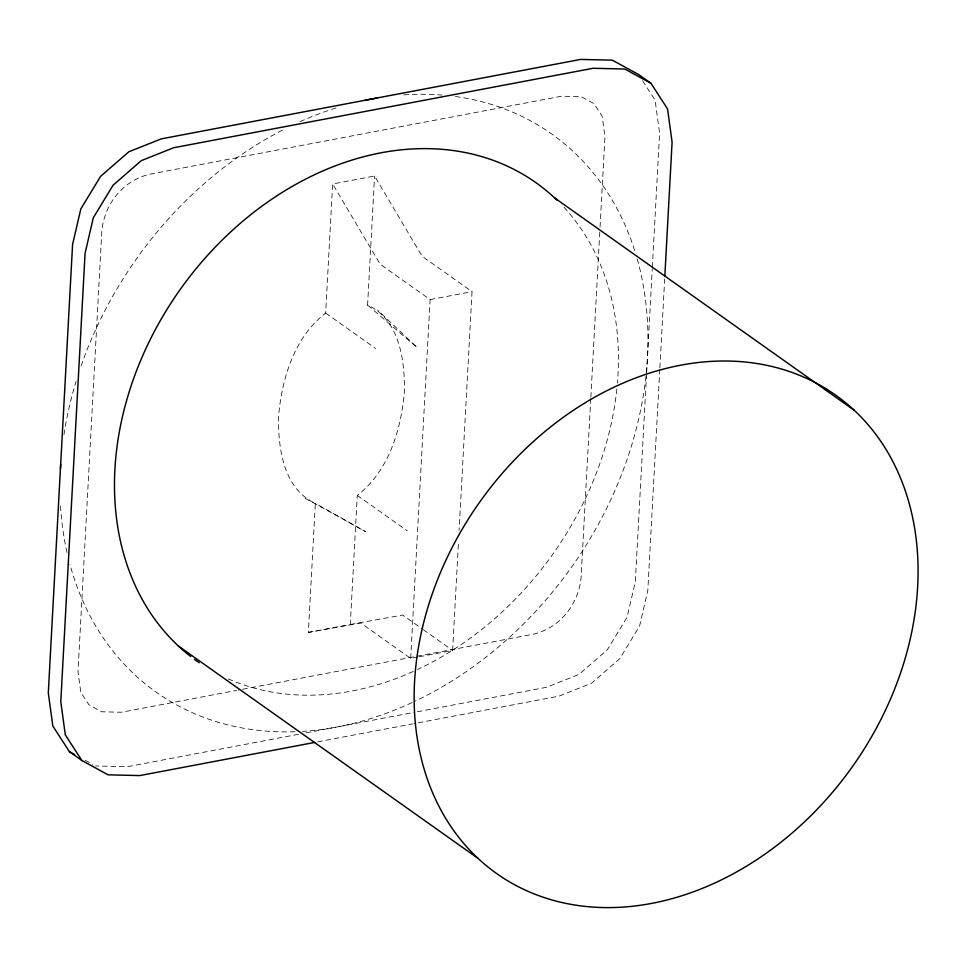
<?xml version="1.0" encoding="UTF-8"?>
<svg xmlns="http://www.w3.org/2000/svg" width="966" height="966" viewBox="0 0 966 966"><rect width="100%" height="100%" fill="white"/><g stroke="black" fill="none" stroke-linecap="round" stroke-linejoin="round"><path stroke-width="0.72" stroke-dasharray="4.83 3.62" d="M417.904 657.013L410.683 658.377L360.729 622.985L308.359 632.428L315.351 503.334C283.159 488.868 277.979 447.512 278.57 416.141C281.963 378.213 294.364 337.158 325.651 313.056L332.642 183.963L374.579 176.017L422.094 256.256L472.036 291.66L459.116 530.346M308.359 632.428L350.284 624.483L357.275 495.389C388.574 471.275 400.975 430.232 404.368 392.305C404.947 360.922 399.779 319.577 367.587 305.111L374.579 176.017M410.683 658.377L430.111 299.605L380.169 264.201L332.642 183.963M419.353 656.735L452.607 650.444L458.548 540.851M590.769 398.704L581.146 576.364C579.141 603.919 559.809 628.455 532.411 634.36L238.179 690.11M590.842 397.207L599.983 228.58M600.055 227.07L604.957 136.737L602.156 116.234L594.018 103.664L581.194 96.66L561.56 96.202L150.515 174.085C123.129 179.99 103.785 204.514 101.792 232.069L77.98 671.708L80.782 692.199L88.92 704.782L101.744 711.785L121.378 712.244L236.706 690.388M646.568 374.011L635.326 581.689L627.079 617.226L607.324 649.768L579.069 674.365L546.599 687.273L413.726 712.449M646.652 372.502L652.267 268.669M652.352 267.159L659.609 133.223L655.081 100.102L642.438 80.564M659.79 369.314L647.812 590.54L639.564 626.077L619.81 658.619L591.554 683.216L559.085 696.124L413.895 723.631M659.875 367.817L664.68 279.017M430.111 299.605L472.036 291.66M298.566 734.269L127.307 766.726L95.586 765.978M305.944 732.868L412.253 712.727M317.585 741.888L412.41 723.92M350.284 624.483L402.665 615.04L422.154 628.854M85.117 760.254L92.965 764.541M305.244 498.287L365.679 531.711L315.351 503.334M325.651 313.056L375.605 348.46M357.275 495.389L407.229 530.793M423.374 629.711L452.607 650.444M367.587 305.111L417.155 347.531L377.682 310.146M563.915 207.255A293.181 228.531 -54.7 0 1 617.419 383.019M616.863 388.912A293.181 228.531 -54.7 0 1 417.481 669.498M413.291 671.418A293.181 228.531 -54.7 0 1 228.024 678.784M455.36 96.503A342.049 266.616 -54.7 0 1 635.447 253.02M637.174 258.84A342.049 266.616 -54.7 0 1 646.061 375.05M645.904 376.535A342.049 266.616 -54.7 0 1 414.8 701.292M412.12 702.548A342.049 266.616 -54.7 0 1 302.515 731.359M295.065 731.733A342.049 266.616 -54.7 0 1 69.926 564.361M67.004 552.516A342.049 266.616 -54.7 0 1 60.411 503.89M63.961 434.712A342.049 266.616 -54.7 0 1 76.085 381.353M81.084 365.957A342.049 266.616 -54.7 0 1 283.944 129.347M299.955 121.692A342.049 266.616 -54.7 0 1 338.221 107.274M403.897 94.873A342.049 266.616 -54.7 0 1 442.078 95.066"/><path stroke-width="1.45" d="M664.837 276.01L672.095 142.074L667.566 108.953L650.963 83.305L638.478 74.454L612.323 60.17L580.602 59.421L161.31 138.863L128.84 151.771L100.585 176.367L80.83 208.91L72.583 244.446L48.3 692.924L52.828 726.034L69.431 751.693L81.917 760.532L108.071 774.829L139.792 775.577L314.626 742.443M650.963 83.305L624.809 69.021L593.088 68.272L173.795 147.713L141.326 160.622L113.07 185.218L93.316 217.761L85.08 253.297L60.786 701.763L65.314 734.885L81.917 760.532M69.431 751.693L74.66 754.543M554.641 197.945L854.318 410.357A293.181 228.531 -54.7 0 1 717.158 881.91A293.181 228.531 -54.7 0 1 426.887 610.729A293.181 228.531 -54.7 0 1 854.318 410.357M178.239 645.892L477.916 858.303M190.737 656.542A293.181 228.531 -54.7 0 1 193.369 272.038A293.181 228.531 -54.7 0 1 556.742 199.938M199.225 662.736A293.181 228.531 -54.7 0 1 194.323 659.259M60.447 468.679A342.049 266.616 -54.7 0 1 60.713 464.32M365.317 100.271A342.049 266.616 -54.7 0 1 376.921 98.073"/></g></svg>
